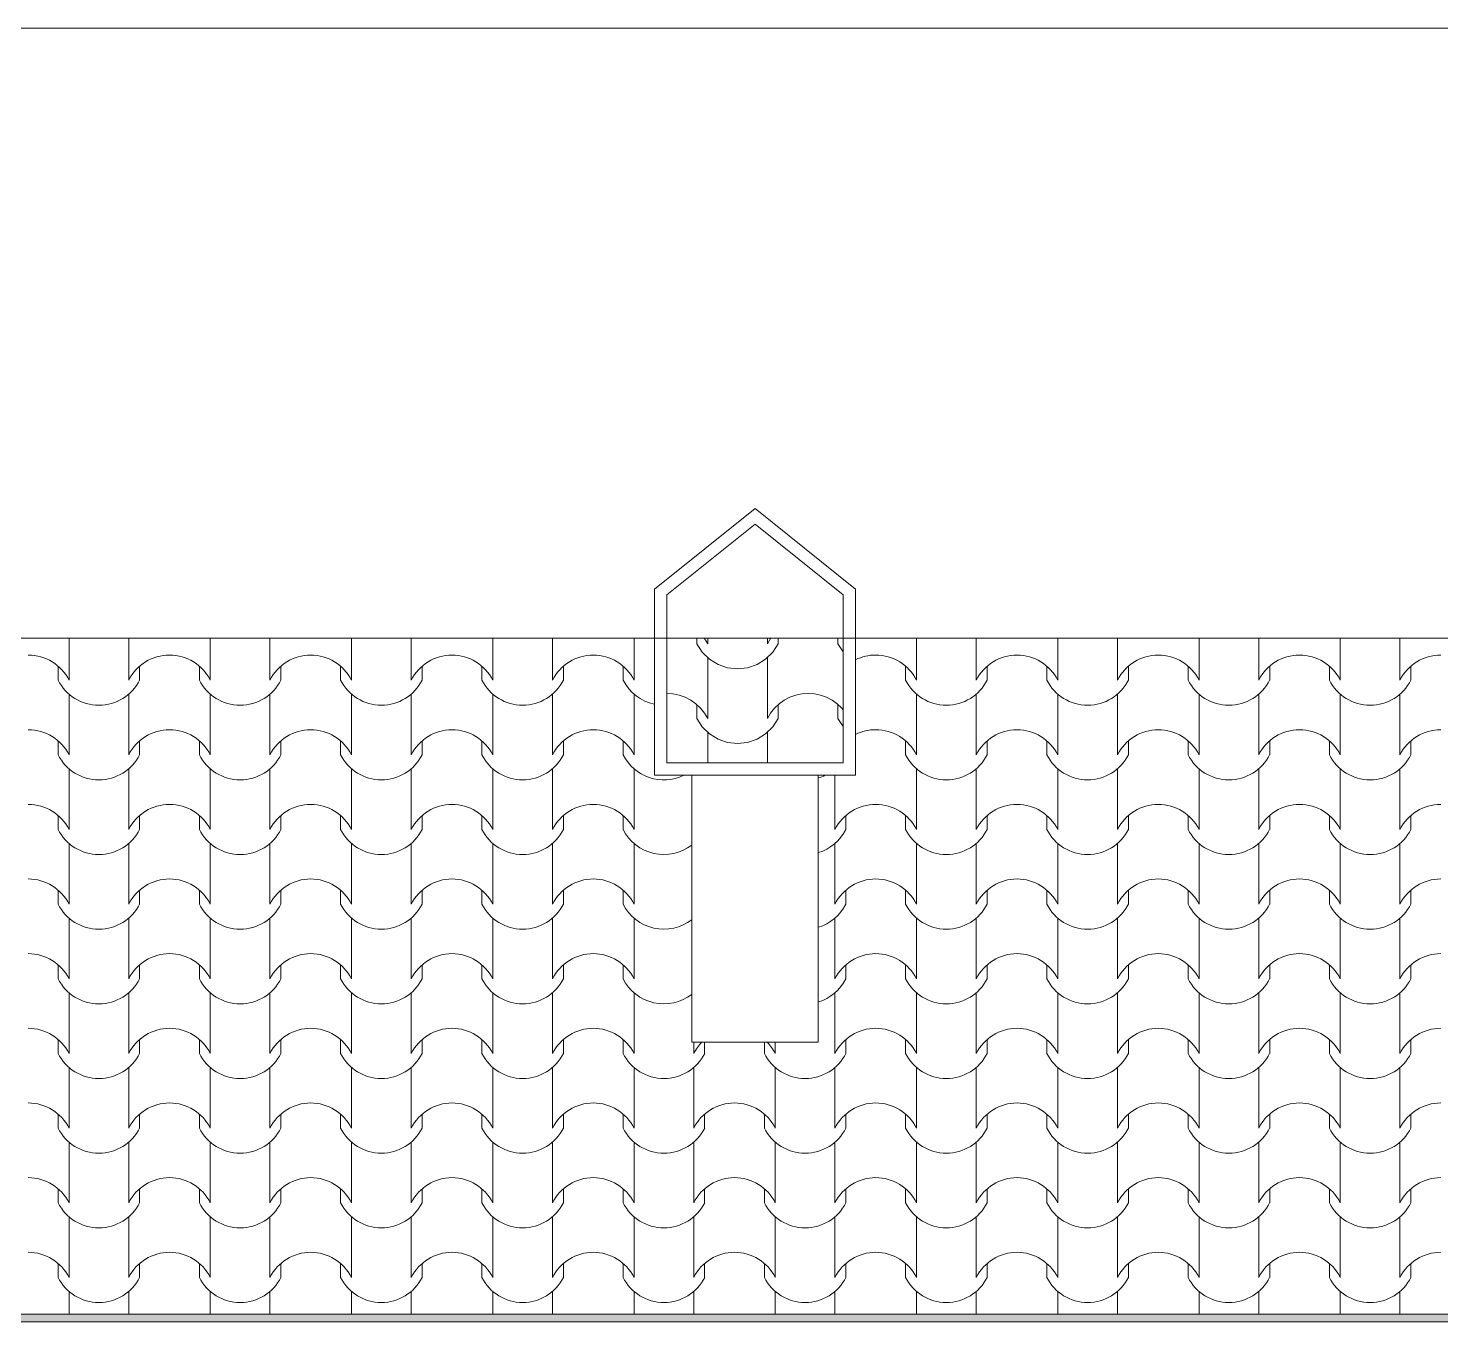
# Model space of a CAD drawing. Header units: feet. Extents: x 2791058 to 2855058, y -67651 to -18651.
# Drawn here: x 2810808 to 2816498, y -23860 to -18651 of the extents above; entities that cross this region are included whole.
import ezdxf

# ---------------------------------------------------------------- set-up
doc = ezdxf.new("R2010")
doc.units = ezdxf.units.FT
doc.header["$MEASUREMENT"] = 0
doc.layers.add('Shell - Roof_Pen_No__21', color=7, linetype='Continuous', lineweight=0)
doc.layers.add('Structural - Bearing_Pen_No__1', color=7, linetype='Continuous', lineweight=0)
doc.layers.add('Structural - Bearing_Pen_No__61', color=7, linetype='Continuous', lineweight=0, true_color=0x6a6a6a)
doc.layers.add('Structural - Bearing_Pen_No__62', color=7, linetype='Continuous', lineweight=0, true_color=0xaaaaaa)

# ---------------------------------------------------------------- blocks, each defined once
blk = doc.blocks.new('*X2', base_point=(2247653.8, -76425))
at = {"layer": 'Structural - Bearing_Pen_No__62', "color": 253, "linetype": 'Continuous', "lineweight": 0, "true_color": 0xaaaaaa}
for p, q in [((2810972.5, -21108), (2810972.5, -21154.4)), ((2811213, -21108), (2811213, -21154.4)), ((2811541.5, -21108), (2811541.5, -21154.4)), ((2811781.9, -21108), (2811781.9, -21154.4)), ((2812110.4, -21108), (2812110.4, -21154.4)), ((2812350.9, -21108), (2812350.9, -21154.4)), ((2812679.4, -21108), (2812679.4, -21154.4)), ((2812919.8, -21108), (2812919.8, -21154.4)), ((2813248.3, -21108), (2813248.3, -21154.4)), ((2814386.3, -21108), (2814386.3, -21154.4)), ((2814626.7, -21108), (2814626.7, -21154.4)), ((2814955.2, -21108), (2814955.2, -21154.4)), ((2815195.7, -21108), (2815195.7, -21154.4)), ((2815524.2, -21108), (2815524.2, -21154.4)), ((2815764.6, -21108), (2815764.6, -21154.4)), ((2816093.1, -21108), (2816093.1, -21154.4)), ((2816333.6, -21108), (2816333.6, -21154.4)), ((2810972.5, -21154.4), (2810972.5, -21276.4)), ((2811213, -21154.4), (2811213, -21276.4)), ((2811541.5, -21154.4), (2811541.5, -21276.4)), ((2811781.9, -21154.4), (2811781.9, -21276.4)), ((2812110.4, -21154.4), (2812110.4, -21276.4)), ((2812350.9, -21154.4), (2812350.9, -21276.4)), ((2812679.4, -21154.4), (2812679.4, -21276.4)), ((2812919.8, -21154.4), (2812919.8, -21276.4)), ((2813248.3, -21154.4), (2813248.3, -21276.4)), ((2814386.3, -21154.4), (2814386.3, -21276.4)), ((2814626.7, -21154.4), (2814626.7, -21276.4)), ((2814955.2, -21154.4), (2814955.2, -21276.4)), ((2815195.7, -21154.4), (2815195.7, -21276.4)), ((2815524.2, -21154.4), (2815524.2, -21276.4)), ((2815764.6, -21154.4), (2815764.6, -21276.4)), ((2816093.1, -21154.4), (2816093.1, -21276.4)), ((2816333.6, -21154.4), (2816333.6, -21276.4)), ((2810928.5, -21220.3), (2810928.5, -21276.4)), ((2811257, -21220.3), (2811257, -21276.4)), ((2811497.4, -21220.3), (2811497.4, -21276.4)), ((2811825.9, -21220.3), (2811825.9, -21276.4)), ((2812066.4, -21220.3), (2812066.4, -21276.4)), ((2812394.9, -21220.3), (2812394.9, -21276.4)), ((2812635.4, -21220.3), (2812635.4, -21276.4)), ((2812963.9, -21220.3), (2812963.9, -21276.4)), ((2813204.3, -21220.3), (2813204.3, -21276.4)), ((2814342.2, -21220.3), (2814342.2, -21276.4)), ((2814670.7, -21220.3), (2814670.7, -21276.4)), ((2814911.2, -21220.3), (2814911.2, -21276.4)), ((2815239.7, -21220.3), (2815239.7, -21276.4)), ((2815480.2, -21220.3), (2815480.2, -21276.4)), ((2815808.7, -21220.3), (2815808.7, -21276.4)), ((2816049.1, -21220.3), (2816049.1, -21276.4)), ((2816377.6, -21220.3), (2816377.6, -21276.4)), ((2810972.5, -21333.2), (2810972.5, -21455.1)), ((2811213, -21333.2), (2811213, -21455.1)), ((2811541.5, -21333.2), (2811541.5, -21455.1)), ((2811781.9, -21333.2), (2811781.9, -21455.1)), ((2812110.4, -21333.2), (2812110.4, -21455.1)), ((2812350.9, -21333.2), (2812350.9, -21455.1)), ((2812679.4, -21333.2), (2812679.4, -21455.1)), ((2812919.8, -21333.2), (2812919.8, -21455.1)), ((2813248.3, -21333.2), (2813248.3, -21455.1)), ((2814386.3, -21333.2), (2814386.3, -21455.1)), ((2814626.7, -21333.2), (2814626.7, -21455.1)), ((2814955.2, -21333.2), (2814955.2, -21455.1)), ((2815195.7, -21333.2), (2815195.7, -21455.1)), ((2815524.2, -21333.2), (2815524.2, -21455.1)), ((2815764.6, -21333.2), (2815764.6, -21455.1)), ((2816093.1, -21333.2), (2816093.1, -21455.1)), ((2816333.6, -21333.2), (2816333.6, -21455.1)), ((2810972.5, -21455.1), (2810972.5, -21577.1)), ((2811213, -21455.1), (2811213, -21577.1)), ((2811541.5, -21455.1), (2811541.5, -21577.1)), ((2811781.9, -21455.1), (2811781.9, -21577.1)), ((2812110.4, -21455.1), (2812110.4, -21577.1)), ((2812350.9, -21455.1), (2812350.9, -21577.1)), ((2812679.4, -21455.1), (2812679.4, -21577.1)), ((2812919.8, -21455.1), (2812919.8, -21577.1)), ((2813248.3, -21455.1), (2813248.3, -21577.1)), ((2814386.3, -21455.1), (2814386.3, -21577.1)), ((2814626.7, -21455.1), (2814626.7, -21577.1)), ((2814955.2, -21455.1), (2814955.2, -21577.1)), ((2815195.7, -21455.1), (2815195.7, -21577.1)), ((2815524.2, -21455.1), (2815524.2, -21577.1)), ((2815764.6, -21455.1), (2815764.6, -21577.1)), ((2816093.1, -21455.1), (2816093.1, -21577.1)), ((2816333.6, -21455.1), (2816333.6, -21577.1)), ((2810928.5, -21521), (2810928.5, -21577.1)), ((2811257, -21521), (2811257, -21577.1)), ((2811497.4, -21521), (2811497.4, -21577.1)), ((2811825.9, -21521), (2811825.9, -21577.1)), ((2812066.4, -21521), (2812066.4, -21577.1)), ((2812394.9, -21521), (2812394.9, -21577.1)), ((2812635.4, -21521), (2812635.4, -21577.1)), ((2812963.9, -21521), (2812963.9, -21577.1)), ((2813204.3, -21521), (2813204.3, -21577.1)), ((2814342.2, -21521), (2814342.2, -21577.1)), ((2814670.7, -21521), (2814670.7, -21577.1)), ((2814911.2, -21521), (2814911.2, -21577.1)), ((2815239.7, -21521), (2815239.7, -21577.1)), ((2815480.2, -21521), (2815480.2, -21577.1)), ((2815808.7, -21521), (2815808.7, -21577.1)), ((2816049.1, -21521), (2816049.1, -21577.1)), ((2816377.6, -21521), (2816377.6, -21577.1)), ((2810972.5, -21633.9), (2810972.5, -21755.8)), ((2811213, -21633.9), (2811213, -21755.8)), ((2811541.5, -21633.9), (2811541.5, -21755.8)), ((2811781.9, -21633.9), (2811781.9, -21755.8)), ((2812110.4, -21633.9), (2812110.4, -21755.8)), ((2812350.9, -21633.9), (2812350.9, -21755.8)), ((2812679.4, -21633.9), (2812679.4, -21755.8)), ((2812919.8, -21633.9), (2812919.8, -21755.8)), ((2813248.3, -21633.9), (2813248.3, -21755.8)), ((2814057.8, -21659.8), (2814057.8, -21755.8)), ((2814386.3, -21633.9), (2814386.3, -21755.8)), ((2814626.7, -21633.9), (2814626.7, -21755.8)), ((2814955.2, -21633.9), (2814955.2, -21755.8)), ((2815195.7, -21633.9), (2815195.7, -21755.8)), ((2815524.2, -21633.9), (2815524.2, -21755.8)), ((2815764.6, -21633.9), (2815764.6, -21755.8)), ((2816093.1, -21633.9), (2816093.1, -21755.8)), ((2816333.6, -21633.9), (2816333.6, -21755.8)), ((2810972.5, -21755.8), (2810972.5, -21877.7)), ((2811213, -21755.8), (2811213, -21877.7)), ((2811541.5, -21755.8), (2811541.5, -21877.7)), ((2811781.9, -21755.8), (2811781.9, -21877.7)), ((2812110.4, -21755.8), (2812110.4, -21877.7)), ((2812350.9, -21755.8), (2812350.9, -21877.7)), ((2812679.4, -21755.8), (2812679.4, -21877.7)), ((2812919.8, -21755.8), (2812919.8, -21877.7)), ((2813248.3, -21755.8), (2813248.3, -21877.7)), ((2814057.8, -21755.8), (2814057.8, -21877.7)), ((2814386.3, -21755.8), (2814386.3, -21877.7)), ((2814626.7, -21755.8), (2814626.7, -21877.7)), ((2814955.2, -21755.8), (2814955.2, -21877.7)), ((2815195.7, -21755.8), (2815195.7, -21877.7)), ((2815524.2, -21755.8), (2815524.2, -21877.7)), ((2815764.6, -21755.8), (2815764.6, -21877.7)), ((2816093.1, -21755.8), (2816093.1, -21877.7)), ((2816333.6, -21755.8), (2816333.6, -21877.7)), ((2810928.5, -21821.7), (2810928.5, -21877.7)), ((2811257, -21821.7), (2811257, -21877.7)), ((2811497.4, -21821.7), (2811497.4, -21877.7)), ((2811825.9, -21821.7), (2811825.9, -21877.7)), ((2812066.4, -21821.7), (2812066.4, -21877.7)), ((2812394.9, -21821.7), (2812394.9, -21877.7)), ((2812635.4, -21821.7), (2812635.4, -21877.7)), ((2812963.9, -21821.7), (2812963.9, -21877.7)), ((2813204.3, -21821.7), (2813204.3, -21877.7)), ((2814101.8, -21821.7), (2814101.8, -21877.7)), ((2814342.2, -21821.7), (2814342.2, -21877.7)), ((2814670.7, -21821.7), (2814670.7, -21877.7)), ((2814911.2, -21821.7), (2814911.2, -21877.7)), ((2815239.7, -21821.7), (2815239.7, -21877.7)), ((2815480.2, -21821.7), (2815480.2, -21877.7)), ((2815808.7, -21821.7), (2815808.7, -21877.7)), ((2816049.1, -21821.7), (2816049.1, -21877.7)), ((2816377.6, -21821.7), (2816377.6, -21877.7)), ((2810972.5, -21934.5), (2810972.5, -22056.5)), ((2811213, -21934.5), (2811213, -22056.5)), ((2811541.5, -21934.5), (2811541.5, -22056.5)), ((2811781.9, -21934.5), (2811781.9, -22056.5)), ((2812110.4, -21934.5), (2812110.4, -22056.5)), ((2812350.9, -21934.5), (2812350.9, -22056.5)), ((2812679.4, -21934.5), (2812679.4, -22056.5)), ((2812919.8, -21934.5), (2812919.8, -22056.5)), ((2813248.3, -21934.5), (2813248.3, -22056.5)), ((2814057.8, -21934.5), (2814057.8, -22056.5)), ((2814386.3, -21934.5), (2814386.3, -22056.5)), ((2814626.7, -21934.5), (2814626.7, -22056.5)), ((2814955.2, -21934.5), (2814955.2, -22056.5)), ((2815195.7, -21934.5), (2815195.7, -22056.5)), ((2815524.2, -21934.5), (2815524.2, -22056.5)), ((2815764.6, -21934.5), (2815764.6, -22056.5)), ((2816093.1, -21934.5), (2816093.1, -22056.5)), ((2816333.6, -21934.5), (2816333.6, -22056.5)), ((2810972.5, -22056.5), (2810972.5, -22178.4)), ((2811213, -22056.5), (2811213, -22178.4)), ((2811541.5, -22056.5), (2811541.5, -22178.4)), ((2811781.9, -22056.5), (2811781.9, -22178.4)), ((2812110.4, -22056.5), (2812110.4, -22178.4)), ((2812350.9, -22056.5), (2812350.9, -22178.4)), ((2812679.4, -22056.5), (2812679.4, -22178.4)), ((2812919.8, -22056.5), (2812919.8, -22178.4)), ((2813248.3, -22056.5), (2813248.3, -22178.4)), ((2814057.8, -22056.5), (2814057.8, -22178.4)), ((2814386.3, -22056.5), (2814386.3, -22178.4)), ((2814626.7, -22056.5), (2814626.7, -22178.4)), ((2814955.2, -22056.5), (2814955.2, -22178.4)), ((2815195.7, -22056.5), (2815195.7, -22178.4)), ((2815524.2, -22056.5), (2815524.2, -22178.4)), ((2815764.6, -22056.5), (2815764.6, -22178.4)), ((2816093.1, -22056.5), (2816093.1, -22178.4)), ((2816333.6, -22056.5), (2816333.6, -22178.4)), ((2810928.5, -22122.3), (2810928.5, -22178.4)), ((2811257, -22122.3), (2811257, -22178.4)), ((2811497.4, -22122.3), (2811497.4, -22178.4)), ((2811825.9, -22122.3), (2811825.9, -22178.4)), ((2812066.4, -22122.3), (2812066.4, -22178.4)), ((2812394.9, -22122.3), (2812394.9, -22178.4)), ((2812635.4, -22122.3), (2812635.4, -22178.4)), ((2812963.9, -22122.3), (2812963.9, -22178.4)), ((2813204.3, -22122.3), (2813204.3, -22178.4)), ((2814101.8, -22122.3), (2814101.8, -22178.4)), ((2814342.2, -22122.3), (2814342.2, -22178.4)), ((2814670.7, -22122.3), (2814670.7, -22178.4)), ((2814911.2, -22122.3), (2814911.2, -22178.4)), ((2815239.7, -22122.3), (2815239.7, -22178.4)), ((2815480.2, -22122.3), (2815480.2, -22178.4)), ((2815808.7, -22122.3), (2815808.7, -22178.4)), ((2816049.1, -22122.3), (2816049.1, -22178.4)), ((2816377.6, -22122.3), (2816377.6, -22178.4)), ((2810972.5, -22235.2), (2810972.5, -22357.1)), ((2811213, -22235.2), (2811213, -22357.1)), ((2811541.5, -22235.2), (2811541.5, -22357.1)), ((2811781.9, -22235.2), (2811781.9, -22357.1)), ((2812110.4, -22235.2), (2812110.4, -22357.1)), ((2812350.9, -22235.2), (2812350.9, -22357.1)), ((2812679.4, -22235.2), (2812679.4, -22357.1)), ((2812919.8, -22235.2), (2812919.8, -22357.1)), ((2813248.3, -22235.2), (2813248.3, -22357.1)), ((2814057.8, -22235.2), (2814057.8, -22357.1)), ((2814386.3, -22235.2), (2814386.3, -22357.1)), ((2814626.7, -22235.2), (2814626.7, -22357.1)), ((2814955.2, -22235.2), (2814955.2, -22357.1)), ((2815195.7, -22235.2), (2815195.7, -22357.1)), ((2815524.2, -22235.2), (2815524.2, -22357.1)), ((2815764.6, -22235.2), (2815764.6, -22357.1)), ((2816093.1, -22235.2), (2816093.1, -22357.1)), ((2816333.6, -22235.2), (2816333.6, -22357.1)), ((2810972.5, -22357.1), (2810972.5, -22479.1)), ((2811213, -22357.1), (2811213, -22479.1)), ((2811541.5, -22357.1), (2811541.5, -22479.1)), ((2811781.9, -22357.1), (2811781.9, -22479.1)), ((2812110.4, -22357.1), (2812110.4, -22479.1)), ((2812350.9, -22357.1), (2812350.9, -22479.1)), ((2812679.4, -22357.1), (2812679.4, -22479.1)), ((2812919.8, -22357.1), (2812919.8, -22479.1)), ((2813248.3, -22357.1), (2813248.3, -22479.1)), ((2814057.8, -22357.1), (2814057.8, -22479.1)), ((2814386.3, -22357.1), (2814386.3, -22479.1)), ((2814626.7, -22357.1), (2814626.7, -22479.1)), ((2814955.2, -22357.1), (2814955.2, -22479.1)), ((2815195.7, -22357.1), (2815195.7, -22479.1)), ((2815524.2, -22357.1), (2815524.2, -22479.1)), ((2815764.6, -22357.1), (2815764.6, -22479.1)), ((2816093.1, -22357.1), (2816093.1, -22479.1)), ((2816333.6, -22357.1), (2816333.6, -22479.1)), ((2810928.5, -22423), (2810928.5, -22479.1)), ((2811257, -22423), (2811257, -22479.1)), ((2811497.4, -22423), (2811497.4, -22479.1)), ((2811825.9, -22423), (2811825.9, -22479.1)), ((2812066.4, -22423), (2812066.4, -22479.1)), ((2812394.9, -22423), (2812394.9, -22479.1)), ((2812635.4, -22423), (2812635.4, -22479.1)), ((2812963.9, -22423), (2812963.9, -22479.1)), ((2813204.3, -22423), (2813204.3, -22479.1)), ((2814101.8, -22423), (2814101.8, -22479.1)), ((2814342.2, -22423), (2814342.2, -22479.1)), ((2814670.7, -22423), (2814670.7, -22479.1)), ((2814911.2, -22423), (2814911.2, -22479.1)), ((2815239.7, -22423), (2815239.7, -22479.1)), ((2815480.2, -22423), (2815480.2, -22479.1)), ((2815808.7, -22423), (2815808.7, -22479.1)), ((2816049.1, -22423), (2816049.1, -22479.1)), ((2816377.6, -22423), (2816377.6, -22479.1)), ((2810972.5, -22535.9), (2810972.5, -22657.8)), ((2811213, -22535.9), (2811213, -22657.8)), ((2811541.5, -22535.9), (2811541.5, -22657.8)), ((2811781.9, -22535.9), (2811781.9, -22657.8)), ((2812110.4, -22535.9), (2812110.4, -22657.8)), ((2812350.9, -22535.9), (2812350.9, -22657.8)), ((2812679.4, -22535.9), (2812679.4, -22657.8)), ((2812919.8, -22535.9), (2812919.8, -22657.8)), ((2813248.3, -22535.9), (2813248.3, -22657.8)), ((2814057.8, -22535.9), (2814057.8, -22657.8)), ((2814386.3, -22535.9), (2814386.3, -22657.8)), ((2814626.7, -22535.9), (2814626.7, -22657.8)), ((2814955.2, -22535.9), (2814955.2, -22657.8)), ((2815195.7, -22535.9), (2815195.7, -22657.8)), ((2815524.2, -22535.9), (2815524.2, -22657.8)), ((2815764.6, -22535.9), (2815764.6, -22657.8)), ((2816093.1, -22535.9), (2816093.1, -22657.8)), ((2816333.6, -22535.9), (2816333.6, -22657.8)), ((2810972.5, -22657.8), (2810972.5, -22779.7)), ((2811213, -22657.8), (2811213, -22779.7)), ((2811541.5, -22657.8), (2811541.5, -22779.7)), ((2811781.9, -22657.8), (2811781.9, -22779.7)), ((2812110.4, -22657.8), (2812110.4, -22779.7)), ((2812350.9, -22657.8), (2812350.9, -22779.7)), ((2812679.4, -22657.8), (2812679.4, -22779.7)), ((2812919.8, -22657.8), (2812919.8, -22779.7)), ((2813248.3, -22657.8), (2813248.3, -22779.7)), ((2814057.8, -22657.8), (2814057.8, -22779.7)), ((2814386.3, -22657.8), (2814386.3, -22779.7)), ((2814626.7, -22657.8), (2814626.7, -22779.7)), ((2814955.2, -22657.8), (2814955.2, -22779.7)), ((2815195.7, -22657.8), (2815195.7, -22779.7)), ((2815524.2, -22657.8), (2815524.2, -22779.7)), ((2815764.6, -22657.8), (2815764.6, -22779.7)), ((2816093.1, -22657.8), (2816093.1, -22779.7)), ((2816333.6, -22657.8), (2816333.6, -22779.7)), ((2810928.5, -22723.7), (2810928.5, -22779.7)), ((2811257, -22723.7), (2811257, -22779.7)), ((2811497.4, -22723.7), (2811497.4, -22779.7)), ((2811825.9, -22723.7), (2811825.9, -22779.7)), ((2812066.4, -22723.7), (2812066.4, -22779.7)), ((2812394.9, -22723.7), (2812394.9, -22779.7)), ((2812635.4, -22723.7), (2812635.4, -22779.7)), ((2812963.9, -22723.7), (2812963.9, -22779.7)), ((2813204.3, -22723.7), (2813204.3, -22779.7)), ((2813488.8, -22734.3), (2813488.8, -22779.7)), ((2813532.8, -22734.3), (2813532.8, -22779.7)), ((2813773.3, -22734.3), (2813773.3, -22779.7)), ((2813817.3, -22734.3), (2813817.3, -22779.7)), ((2814101.8, -22723.7), (2814101.8, -22779.7)), ((2814342.2, -22723.7), (2814342.2, -22779.7)), ((2814670.7, -22723.7), (2814670.7, -22779.7)), ((2814911.2, -22723.7), (2814911.2, -22779.7)), ((2815239.7, -22723.7), (2815239.7, -22779.7)), ((2815480.2, -22723.7), (2815480.2, -22779.7)), ((2815808.7, -22723.7), (2815808.7, -22779.7)), ((2816049.1, -22723.7), (2816049.1, -22779.7)), ((2816377.6, -22723.7), (2816377.6, -22779.7)), ((2810972.5, -22836.5), (2810972.5, -22958.5)), ((2811213, -22836.5), (2811213, -22958.5)), ((2811541.5, -22836.5), (2811541.5, -22958.5)), ((2811781.9, -22836.5), (2811781.9, -22958.5)), ((2812110.4, -22836.5), (2812110.4, -22958.5)), ((2812350.9, -22836.5), (2812350.9, -22958.5)), ((2812679.4, -22836.5), (2812679.4, -22958.5)), ((2812919.8, -22836.5), (2812919.8, -22958.5)), ((2813248.3, -22836.5), (2813248.3, -22958.5)), ((2813488.8, -22836.5), (2813488.8, -22958.5)), ((2813817.3, -22836.5), (2813817.3, -22958.5)), ((2814057.8, -22836.5), (2814057.8, -22958.5)), ((2814386.3, -22836.5), (2814386.3, -22958.5)), ((2814626.7, -22836.5), (2814626.7, -22958.5)), ((2814955.2, -22836.5), (2814955.2, -22958.5)), ((2815195.7, -22836.5), (2815195.7, -22958.5)), ((2815524.2, -22836.5), (2815524.2, -22958.5)), ((2815764.6, -22836.5), (2815764.6, -22958.5)), ((2816093.1, -22836.5), (2816093.1, -22958.5)), ((2816333.6, -22836.5), (2816333.6, -22958.5)), ((2810972.5, -22958.5), (2810972.5, -23080.4)), ((2811213, -22958.5), (2811213, -23080.4)), ((2811541.5, -22958.5), (2811541.5, -23080.4)), ((2811781.9, -22958.5), (2811781.9, -23080.4)), ((2812110.4, -22958.5), (2812110.4, -23080.4)), ((2812350.9, -22958.5), (2812350.9, -23080.4)), ((2812679.4, -22958.5), (2812679.4, -23080.4)), ((2812919.8, -22958.5), (2812919.8, -23080.4)), ((2813248.3, -22958.5), (2813248.3, -23080.4)), ((2813488.8, -22958.5), (2813488.8, -23080.4)), ((2813817.3, -22958.5), (2813817.3, -23080.4)), ((2814057.8, -22958.5), (2814057.8, -23080.4)), ((2814386.3, -22958.5), (2814386.3, -23080.4)), ((2814626.7, -22958.5), (2814626.7, -23080.4)), ((2814955.2, -22958.5), (2814955.2, -23080.4)), ((2815195.7, -22958.5), (2815195.7, -23080.4)), ((2815524.2, -22958.5), (2815524.2, -23080.4)), ((2815764.6, -22958.5), (2815764.6, -23080.4)), ((2816093.1, -22958.5), (2816093.1, -23080.4)), ((2816333.6, -22958.5), (2816333.6, -23080.4)), ((2810928.5, -23024.4), (2810928.5, -23080.4)), ((2811257, -23024.4), (2811257, -23080.4)), ((2811497.4, -23024.4), (2811497.4, -23080.4)), ((2811825.9, -23024.4), (2811825.9, -23080.4)), ((2812066.4, -23024.4), (2812066.4, -23080.4)), ((2812394.9, -23024.4), (2812394.9, -23080.4)), ((2812635.4, -23024.4), (2812635.4, -23080.4)), ((2812963.9, -23024.4), (2812963.9, -23080.4)), ((2813204.3, -23024.4), (2813204.3, -23080.4)), ((2813532.8, -23024.4), (2813532.8, -23080.4)), ((2813773.3, -23024.4), (2813773.3, -23080.4)), ((2814101.8, -23024.4), (2814101.8, -23080.4)), ((2814342.2, -23024.4), (2814342.2, -23080.4)), ((2814670.7, -23024.4), (2814670.7, -23080.4)), ((2814911.2, -23024.4), (2814911.2, -23080.4)), ((2815239.7, -23024.4), (2815239.7, -23080.4)), ((2815480.2, -23024.4), (2815480.2, -23080.4)), ((2815808.7, -23024.4), (2815808.7, -23080.4)), ((2816049.1, -23024.4), (2816049.1, -23080.4)), ((2816377.6, -23024.4), (2816377.6, -23080.4)), ((2810972.5, -23137.2), (2810972.5, -23259.2)), ((2811213, -23137.2), (2811213, -23259.2)), ((2811541.5, -23137.2), (2811541.5, -23259.2)), ((2811781.9, -23137.2), (2811781.9, -23259.2)), ((2812110.4, -23137.2), (2812110.4, -23259.2)), ((2812350.9, -23137.2), (2812350.9, -23259.2)), ((2812679.4, -23137.2), (2812679.4, -23259.2)), ((2812919.8, -23137.2), (2812919.8, -23259.2)), ((2813248.3, -23137.2), (2813248.3, -23259.2)), ((2813488.8, -23137.2), (2813488.8, -23259.2)), ((2813817.3, -23137.2), (2813817.3, -23259.2)), ((2814057.8, -23137.2), (2814057.8, -23259.2)), ((2814386.3, -23137.2), (2814386.3, -23259.2)), ((2814626.7, -23137.2), (2814626.7, -23259.2)), ((2814955.2, -23137.2), (2814955.2, -23259.2)), ((2815195.7, -23137.2), (2815195.7, -23259.2)), ((2815524.2, -23137.2), (2815524.2, -23259.2)), ((2815764.6, -23137.2), (2815764.6, -23259.2)), ((2816093.1, -23137.2), (2816093.1, -23259.2)), ((2816333.6, -23137.2), (2816333.6, -23259.2)), ((2810972.5, -23259.2), (2810972.5, -23381.1)), ((2811213, -23259.2), (2811213, -23381.1)), ((2811541.5, -23259.2), (2811541.5, -23381.1)), ((2811781.9, -23259.2), (2811781.9, -23381.1)), ((2812110.4, -23259.2), (2812110.4, -23381.1)), ((2812350.9, -23259.2), (2812350.9, -23381.1)), ((2812679.4, -23259.2), (2812679.4, -23381.1)), ((2812919.8, -23259.2), (2812919.8, -23381.1)), ((2813248.3, -23259.2), (2813248.3, -23381.1)), ((2813488.8, -23259.2), (2813488.8, -23381.1)), ((2813817.3, -23259.2), (2813817.3, -23381.1)), ((2814057.8, -23259.2), (2814057.8, -23381.1)), ((2814386.3, -23259.2), (2814386.3, -23381.1)), ((2814626.7, -23259.2), (2814626.7, -23381.1)), ((2814955.2, -23259.2), (2814955.2, -23381.1)), ((2815195.7, -23259.2), (2815195.7, -23381.1)), ((2815524.2, -23259.2), (2815524.2, -23381.1)), ((2815764.6, -23259.2), (2815764.6, -23381.1)), ((2816093.1, -23259.2), (2816093.1, -23381.1)), ((2816333.6, -23259.2), (2816333.6, -23381.1)), ((2810928.5, -23325), (2810928.5, -23381.1)), ((2811257, -23325), (2811257, -23381.1)), ((2811497.4, -23325), (2811497.4, -23381.1)), ((2811825.9, -23325), (2811825.9, -23381.1)), ((2812066.4, -23325), (2812066.4, -23381.1)), ((2812394.9, -23325), (2812394.9, -23381.1)), ((2812635.4, -23325), (2812635.4, -23381.1)), ((2812963.9, -23325), (2812963.9, -23381.1)), ((2813204.3, -23325), (2813204.3, -23381.1)), ((2813532.8, -23325), (2813532.8, -23381.1)), ((2813773.3, -23325), (2813773.3, -23381.1)), ((2814101.8, -23325), (2814101.8, -23381.1)), ((2814342.2, -23325), (2814342.2, -23381.1)), ((2814670.7, -23325), (2814670.7, -23381.1)), ((2814911.2, -23325), (2814911.2, -23381.1)), ((2815239.7, -23325), (2815239.7, -23381.1)), ((2815480.2, -23325), (2815480.2, -23381.1)), ((2815808.7, -23325), (2815808.7, -23381.1)), ((2816049.1, -23325), (2816049.1, -23381.1)), ((2816377.6, -23325), (2816377.6, -23381.1)), ((2810972.5, -23437.9), (2810972.5, -23559.8)), ((2811213, -23437.9), (2811213, -23559.8)), ((2811541.5, -23437.9), (2811541.5, -23559.8)), ((2811781.9, -23437.9), (2811781.9, -23559.8)), ((2812110.4, -23437.9), (2812110.4, -23559.8)), ((2812350.9, -23437.9), (2812350.9, -23559.8)), ((2812679.4, -23437.9), (2812679.4, -23559.8)), ((2812919.8, -23437.9), (2812919.8, -23559.8)), ((2813248.3, -23437.9), (2813248.3, -23559.8)), ((2813488.8, -23437.9), (2813488.8, -23559.8)), ((2813817.3, -23437.9), (2813817.3, -23559.8)), ((2814057.8, -23437.9), (2814057.8, -23559.8)), ((2814386.3, -23437.9), (2814386.3, -23559.8)), ((2814626.7, -23437.9), (2814626.7, -23559.8)), ((2814955.2, -23437.9), (2814955.2, -23559.8)), ((2815195.7, -23437.9), (2815195.7, -23559.8)), ((2815524.2, -23437.9), (2815524.2, -23559.8)), ((2815764.6, -23437.9), (2815764.6, -23559.8)), ((2816093.1, -23437.9), (2816093.1, -23559.8)), ((2816333.6, -23437.9), (2816333.6, -23559.8)), ((2810972.5, -23559.8), (2810972.5, -23681.8)), ((2811213, -23559.8), (2811213, -23681.8)), ((2811541.5, -23559.8), (2811541.5, -23681.8)), ((2811781.9, -23559.8), (2811781.9, -23681.8)), ((2812110.4, -23559.8), (2812110.4, -23681.8)), ((2812350.9, -23559.8), (2812350.9, -23681.8)), ((2812679.4, -23559.8), (2812679.4, -23681.8)), ((2812919.8, -23559.8), (2812919.8, -23681.8)), ((2813248.3, -23559.8), (2813248.3, -23681.8)), ((2813488.8, -23559.8), (2813488.8, -23681.8)), ((2813817.3, -23559.8), (2813817.3, -23681.8)), ((2814057.8, -23559.8), (2814057.8, -23681.8)), ((2814386.3, -23559.8), (2814386.3, -23681.8)), ((2814626.7, -23559.8), (2814626.7, -23681.8)), ((2814955.2, -23559.8), (2814955.2, -23681.8)), ((2815195.7, -23559.8), (2815195.7, -23681.8)), ((2815524.2, -23559.8), (2815524.2, -23681.8)), ((2815764.6, -23559.8), (2815764.6, -23681.8)), ((2816093.1, -23559.8), (2816093.1, -23681.8)), ((2816333.6, -23559.8), (2816333.6, -23681.8)), ((2810928.5, -23625.7), (2810928.5, -23681.8)), ((2811257, -23625.7), (2811257, -23681.8)), ((2811497.4, -23625.7), (2811497.4, -23681.8)), ((2811825.9, -23625.7), (2811825.9, -23681.8)), ((2812066.4, -23625.7), (2812066.4, -23681.8)), ((2812394.9, -23625.7), (2812394.9, -23681.8)), ((2812635.4, -23625.7), (2812635.4, -23681.8)), ((2812963.9, -23625.7), (2812963.9, -23681.8)), ((2813204.3, -23625.7), (2813204.3, -23681.8)), ((2813532.8, -23625.7), (2813532.8, -23681.8)), ((2813773.3, -23625.7), (2813773.3, -23681.8)), ((2814101.8, -23625.7), (2814101.8, -23681.8)), ((2814342.2, -23625.7), (2814342.2, -23681.8)), ((2814670.7, -23625.7), (2814670.7, -23681.8)), ((2814911.2, -23625.7), (2814911.2, -23681.8)), ((2815239.7, -23625.7), (2815239.7, -23681.8)), ((2815480.2, -23625.7), (2815480.2, -23681.8)), ((2815808.7, -23625.7), (2815808.7, -23681.8)), ((2816049.1, -23625.7), (2816049.1, -23681.8)), ((2816377.6, -23625.7), (2816377.6, -23681.8)), ((2810972.5, -23738.6), (2810972.5, -23830.5)), ((2811213, -23738.6), (2811213, -23830.5)), ((2811541.5, -23738.6), (2811541.5, -23830.5)), ((2811781.9, -23738.6), (2811781.9, -23830.5)), ((2812110.4, -23738.6), (2812110.4, -23830.5)), ((2812350.9, -23738.6), (2812350.9, -23830.5)), ((2812679.4, -23738.6), (2812679.4, -23830.5)), ((2812919.8, -23738.6), (2812919.8, -23830.5)), ((2813248.3, -23738.6), (2813248.3, -23830.5)), ((2813488.8, -23738.6), (2813488.8, -23830.5)), ((2813817.3, -23738.6), (2813817.3, -23830.5)), ((2814057.8, -23738.6), (2814057.8, -23830.5)), ((2814386.3, -23738.6), (2814386.3, -23830.5)), ((2814626.7, -23738.6), (2814626.7, -23830.5)), ((2814955.2, -23738.6), (2814955.2, -23830.5)), ((2815195.7, -23738.6), (2815195.7, -23830.5)), ((2815524.2, -23738.6), (2815524.2, -23830.5)), ((2815764.6, -23738.6), (2815764.6, -23830.5)), ((2816093.1, -23738.6), (2816093.1, -23830.5)), ((2816333.6, -23738.6), (2816333.6, -23830.5))]:
    blk.add_line(p, q, dxfattribs=at)
for centre, radius, start, end in [((2810807.7, -21360.3), 184.9, 26.9885, 89.8295), ((2811377.8, -21360.3), 184.9, 90.1705, 153.0115), ((2811376.7, -21360.3), 184.9, 26.9885, 89.8295), ((2811946.7, -21360.3), 184.9, 90.1705, 153.0115), ((2811945.6, -21360.3), 184.9, 26.9885, 89.8295), ((2812515.7, -21360.3), 184.9, 90.1705, 153.0115), ((2812514.6, -21360.3), 184.9, 26.9885, 89.8295), ((2813084.6, -21360.3), 184.9, 90.1705, 153.0115), ((2813083.5, -21360.3), 184.9, 26.9885, 89.8295), ((2814222.6, -21360.3), 184.9, 90.1705, 116.2624), ((2814221.5, -21360.3), 184.9, 26.9885, 89.8295), ((2814791.5, -21360.3), 184.9, 90.1705, 153.0115), ((2814790.4, -21360.3), 184.9, 26.9885, 89.8295), ((2815360.5, -21360.3), 184.9, 90.1705, 153.0115), ((2815359.4, -21360.3), 184.9, 26.9885, 89.8295), ((2815929.4, -21360.3), 184.9, 90.1705, 153.0115), ((2815928.3, -21360.3), 184.9, 26.9885, 89.8295), ((2816498.4, -21360.3), 184.9, 90.1705, 153.0115), ((2811092.7, -21193.8), 183.9, 206.7044, 333.2956), ((2811661.7, -21193.8), 183.9, 206.7044, 333.2956), ((2812230.6, -21193.8), 183.9, 206.7044, 333.2956), ((2812799.6, -21193.8), 183.9, 206.7044, 333.2956), ((2813368.6, -21193.8), 183.9, 206.7044, 258.1228), ((2814506.5, -21193.8), 183.9, 206.7044, 333.2956), ((2815075.4, -21193.8), 183.9, 206.7044, 333.2956), ((2815644.4, -21193.8), 183.9, 206.7044, 333.2956), ((2816213.4, -21193.8), 183.9, 206.7044, 333.2956), ((2810807.7, -21661), 184.9, 26.9885, 89.8295), ((2811377.8, -21661), 184.9, 90.1705, 153.0115), ((2811376.7, -21661), 184.9, 26.9885, 89.8295), ((2811946.7, -21661), 184.9, 90.1705, 153.0115), ((2811945.6, -21661), 184.9, 26.9885, 89.8295), ((2812515.7, -21661), 184.9, 90.1705, 153.0115), ((2812514.6, -21661), 184.9, 26.9885, 89.8295), ((2813084.6, -21661), 184.9, 90.1705, 153.0115), ((2813083.5, -21661), 184.9, 26.9885, 89.8295), ((2814222.6, -21661), 184.9, 90.1705, 116.2624), ((2814221.5, -21661), 184.9, 26.9885, 89.8295), ((2814791.5, -21661), 184.9, 90.1705, 153.0115), ((2814790.4, -21661), 184.9, 26.9885, 89.8295), ((2815360.5, -21661), 184.9, 90.1705, 153.0115), ((2815359.4, -21661), 184.9, 26.9885, 89.8295), ((2815929.4, -21661), 184.9, 90.1705, 153.0115), ((2815928.3, -21661), 184.9, 26.9885, 89.8295), ((2816498.4, -21661), 184.9, 90.1705, 153.0115), ((2811092.7, -21494.4), 183.9, 206.7044, 333.2956), ((2811661.7, -21494.4), 183.9, 206.7044, 333.2956), ((2812230.6, -21494.4), 183.9, 206.7044, 333.2956), ((2812799.6, -21494.4), 183.9, 206.7044, 333.2956), ((2813368.6, -21494.4), 183.9, 206.7044, 295.9223), ((2814506.5, -21494.4), 183.9, 206.7044, 333.2956), ((2815075.4, -21494.4), 183.9, 206.7044, 333.2956), ((2815644.4, -21494.4), 183.9, 206.7044, 333.2956), ((2816213.4, -21494.4), 183.9, 206.7044, 333.2956), ((2813937.5, -21494.4), 183.9, 286.8195, 295.9223), ((2810807.7, -21961.7), 184.9, 26.9885, 89.8295), ((2811377.8, -21961.7), 184.9, 90.1705, 153.0115), ((2811376.7, -21961.7), 184.9, 26.9885, 89.8295), ((2811946.7, -21961.7), 184.9, 90.1705, 153.0115), ((2811945.6, -21961.7), 184.9, 26.9885, 89.8295), ((2812515.7, -21961.7), 184.9, 90.1705, 153.0115), ((2812514.6, -21961.7), 184.9, 26.9885, 89.8295), ((2813084.6, -21961.7), 184.9, 90.1705, 153.0115), ((2813083.5, -21961.7), 184.9, 26.9885, 89.8295), ((2814222.6, -21961.7), 184.9, 90.1705, 153.0115), ((2814221.5, -21961.7), 184.9, 26.9885, 89.8295), ((2814791.5, -21961.7), 184.9, 90.1705, 153.0115), ((2814790.4, -21961.7), 184.9, 26.9885, 89.8295), ((2815360.5, -21961.7), 184.9, 90.1705, 153.0115), ((2815359.4, -21961.7), 184.9, 26.9885, 89.8295), ((2815929.4, -21961.7), 184.9, 90.1705, 153.0115), ((2815928.3, -21961.7), 184.9, 26.9885, 89.8295), ((2816498.4, -21961.7), 184.9, 90.1705, 153.0115), ((2811092.7, -21795.1), 183.9, 206.7044, 333.2956), ((2811661.7, -21795.1), 183.9, 206.7044, 333.2956), ((2812230.6, -21795.1), 183.9, 206.7044, 333.2956), ((2812799.6, -21795.1), 183.9, 206.7044, 333.2956), ((2813368.6, -21795.1), 183.9, 206.7044, 307.5928), ((2813937.5, -21795.1), 183.9, 286.8195, 333.2956), ((2814506.5, -21795.1), 183.9, 206.7044, 333.2956), ((2815075.4, -21795.1), 183.9, 206.7044, 333.2956), ((2815644.4, -21795.1), 183.9, 206.7044, 333.2956), ((2816213.4, -21795.1), 183.9, 206.7044, 333.2956), ((2810807.7, -22262.3), 184.9, 26.9885, 89.8295), ((2811377.8, -22262.3), 184.9, 90.1705, 153.0115), ((2811376.7, -22262.3), 184.9, 26.9885, 89.8295), ((2811946.7, -22262.3), 184.9, 90.1705, 153.0115), ((2811945.6, -22262.3), 184.9, 26.9885, 89.8295), ((2812515.7, -22262.3), 184.9, 90.1705, 153.0115), ((2812514.6, -22262.3), 184.9, 26.9885, 89.8295), ((2813084.6, -22262.3), 184.9, 90.1705, 153.0115), ((2813083.5, -22262.3), 184.9, 26.9885, 89.8295), ((2814222.6, -22262.3), 184.9, 90.1705, 153.0115), ((2814221.5, -22262.3), 184.9, 26.9885, 89.8295), ((2814791.5, -22262.3), 184.9, 90.1705, 153.0115), ((2814790.4, -22262.3), 184.9, 26.9885, 89.8295), ((2815360.5, -22262.3), 184.9, 90.1705, 153.0115), ((2815359.4, -22262.3), 184.9, 26.9885, 89.8295), ((2815929.4, -22262.3), 184.9, 90.1705, 153.0115), ((2815928.3, -22262.3), 184.9, 26.9885, 89.8295), ((2816498.4, -22262.3), 184.9, 90.1705, 153.0115), ((2811092.7, -22095.8), 183.9, 206.7044, 333.2956), ((2811661.7, -22095.8), 183.9, 206.7044, 333.2956), ((2812230.6, -22095.8), 183.9, 206.7044, 333.2956), ((2812799.6, -22095.8), 183.9, 206.7044, 333.2956), ((2813368.6, -22095.8), 183.9, 206.7044, 307.5928), ((2813937.5, -22095.8), 183.9, 286.8195, 333.2956), ((2814506.5, -22095.8), 183.9, 206.7044, 333.2956), ((2815075.4, -22095.8), 183.9, 206.7044, 333.2956), ((2815644.4, -22095.8), 183.9, 206.7044, 333.2956), ((2816213.4, -22095.8), 183.9, 206.7044, 333.2956), ((2810807.7, -22563), 184.9, 26.9885, 89.8295), ((2811377.8, -22563), 184.9, 90.1705, 153.0115), ((2811376.7, -22563), 184.9, 26.9885, 89.8295), ((2811946.7, -22563), 184.9, 90.1705, 153.0115), ((2811945.6, -22563), 184.9, 26.9885, 89.8295), ((2812515.7, -22563), 184.9, 90.1705, 153.0115), ((2812514.6, -22563), 184.9, 26.9885, 89.8295), ((2813084.6, -22563), 184.9, 90.1705, 153.0115), ((2813083.5, -22563), 184.9, 26.9885, 89.8295), ((2814222.6, -22563), 184.9, 90.1705, 153.0115), ((2814221.5, -22563), 184.9, 26.9885, 89.8295), ((2814791.5, -22563), 184.9, 90.1705, 153.0115), ((2814790.4, -22563), 184.9, 26.9885, 89.8295), ((2815360.5, -22563), 184.9, 90.1705, 153.0115), ((2815359.4, -22563), 184.9, 26.9885, 89.8295), ((2815929.4, -22563), 184.9, 90.1705, 153.0115), ((2815928.3, -22563), 184.9, 26.9885, 89.8295), ((2816498.4, -22563), 184.9, 90.1705, 153.0115), ((2811092.7, -22396.5), 183.9, 206.7044, 333.2956), ((2811661.7, -22396.5), 183.9, 206.7044, 333.2956), ((2812230.6, -22396.5), 183.9, 206.7044, 333.2956), ((2812799.6, -22396.5), 183.9, 206.7044, 333.2956), ((2813368.6, -22396.5), 183.9, 206.7044, 307.5928), ((2813937.5, -22396.5), 183.9, 286.8195, 333.2956), ((2814506.5, -22396.5), 183.9, 206.7044, 333.2956), ((2815075.4, -22396.5), 183.9, 206.7044, 333.2956), ((2815644.4, -22396.5), 183.9, 206.7044, 333.2956), ((2816213.4, -22396.5), 183.9, 206.7044, 333.2956), ((2810807.7, -22863.7), 184.9, 26.9885, 89.8295), ((2811377.8, -22863.7), 184.9, 90.1705, 153.0115), ((2811376.7, -22863.7), 184.9, 26.9885, 89.8295), ((2811946.7, -22863.7), 184.9, 90.1705, 153.0115), ((2811945.6, -22863.7), 184.9, 26.9885, 89.8295), ((2812515.7, -22863.7), 184.9, 90.1705, 153.0115), ((2812514.6, -22863.7), 184.9, 26.9885, 89.8295), ((2813084.6, -22863.7), 184.9, 90.1705, 153.0115), ((2813083.5, -22863.7), 184.9, 26.9885, 89.8295), ((2814222.6, -22863.7), 184.9, 90.1705, 153.0115), ((2814221.5, -22863.7), 184.9, 26.9885, 89.8295), ((2814791.5, -22863.7), 184.9, 90.1705, 153.0115), ((2814790.4, -22863.7), 184.9, 26.9885, 89.8295), ((2815360.5, -22863.7), 184.9, 90.1705, 153.0115), ((2815359.4, -22863.7), 184.9, 26.9885, 89.8295), ((2815929.4, -22863.7), 184.9, 90.1705, 153.0115), ((2815928.3, -22863.7), 184.9, 26.9885, 89.8295), ((2816498.4, -22863.7), 184.9, 90.1705, 153.0115), ((2813653.6, -22863.7), 184.9, 135.595, 153.0115), ((2813652.5, -22863.7), 184.9, 26.9885, 44.405), ((2811092.7, -22697.1), 183.9, 206.7044, 333.2956), ((2811661.7, -22697.1), 183.9, 206.7044, 333.2956), ((2812230.6, -22697.1), 183.9, 206.7044, 333.2956), ((2812799.6, -22697.1), 183.9, 206.7044, 333.2956), ((2813368.6, -22697.1), 183.9, 206.7044, 333.2956), ((2813937.5, -22697.1), 183.9, 206.7044, 333.2956), ((2814506.5, -22697.1), 183.9, 206.7044, 333.2956), ((2815075.4, -22697.1), 183.9, 206.7044, 333.2956), ((2815644.4, -22697.1), 183.9, 206.7044, 333.2956), ((2816213.4, -22697.1), 183.9, 206.7044, 333.2956), ((2810807.7, -23164.3), 184.9, 26.9885, 89.8295), ((2811377.8, -23164.3), 184.9, 90.1705, 153.0115), ((2811376.7, -23164.3), 184.9, 26.9885, 89.8295), ((2811946.7, -23164.3), 184.9, 90.1705, 153.0115), ((2811945.6, -23164.3), 184.9, 26.9885, 89.8295), ((2812515.7, -23164.3), 184.9, 90.1705, 153.0115), ((2812514.6, -23164.3), 184.9, 26.9885, 89.8295), ((2813084.6, -23164.3), 184.9, 90.1705, 153.0115), ((2813083.5, -23164.3), 184.9, 26.9885, 89.8295), ((2813653.6, -23164.3), 184.9, 90.1705, 153.0115), ((2813652.5, -23164.3), 184.9, 26.9885, 89.8295), ((2814222.6, -23164.3), 184.9, 90.1705, 153.0115), ((2814221.5, -23164.3), 184.9, 26.9885, 89.8295), ((2814791.5, -23164.3), 184.9, 90.1705, 153.0115), ((2814790.4, -23164.3), 184.9, 26.9885, 89.8295), ((2815360.5, -23164.3), 184.9, 90.1705, 153.0115), ((2815359.4, -23164.3), 184.9, 26.9885, 89.8295), ((2815929.4, -23164.3), 184.9, 90.1705, 153.0115), ((2815928.3, -23164.3), 184.9, 26.9885, 89.8295), ((2816498.4, -23164.3), 184.9, 90.1705, 153.0115), ((2811092.7, -22997.8), 183.9, 206.7044, 333.2956), ((2811661.7, -22997.8), 183.9, 206.7044, 333.2956), ((2812230.6, -22997.8), 183.9, 206.7044, 333.2956), ((2812799.6, -22997.8), 183.9, 206.7044, 333.2956), ((2813368.6, -22997.8), 183.9, 206.7044, 333.2956), ((2813937.5, -22997.8), 183.9, 206.7044, 333.2956), ((2814506.5, -22997.8), 183.9, 206.7044, 333.2956), ((2815075.4, -22997.8), 183.9, 206.7044, 333.2956), ((2815644.4, -22997.8), 183.9, 206.7044, 333.2956), ((2816213.4, -22997.8), 183.9, 206.7044, 333.2956), ((2810807.7, -23465), 184.9, 26.9885, 89.8295), ((2811377.8, -23465), 184.9, 90.1705, 153.0115), ((2811376.7, -23465), 184.9, 26.9885, 89.8295), ((2811946.7, -23465), 184.9, 90.1705, 153.0115), ((2811945.6, -23465), 184.9, 26.9885, 89.8295), ((2812515.7, -23465), 184.9, 90.1705, 153.0115), ((2812514.6, -23465), 184.9, 26.9885, 89.8295), ((2813084.6, -23465), 184.9, 90.1705, 153.0115), ((2813083.5, -23465), 184.9, 26.9885, 89.8295), ((2813653.6, -23465), 184.9, 90.1705, 153.0115), ((2813652.5, -23465), 184.9, 26.9885, 89.8295), ((2814222.6, -23465), 184.9, 90.1705, 153.0115), ((2814221.5, -23465), 184.9, 26.9885, 89.8295), ((2814791.5, -23465), 184.9, 90.1705, 153.0115), ((2814790.4, -23465), 184.9, 26.9885, 89.8295), ((2815360.5, -23465), 184.9, 90.1705, 153.0115), ((2815359.4, -23465), 184.9, 26.9885, 89.8295), ((2815929.4, -23465), 184.9, 90.1705, 153.0115), ((2815928.3, -23465), 184.9, 26.9885, 89.8295), ((2816498.4, -23465), 184.9, 90.1705, 153.0115), ((2811092.7, -23298.5), 183.9, 206.7044, 333.2956), ((2811661.7, -23298.5), 183.9, 206.7044, 333.2956), ((2812230.6, -23298.5), 183.9, 206.7044, 333.2956), ((2812799.6, -23298.5), 183.9, 206.7044, 333.2956), ((2813368.6, -23298.5), 183.9, 206.7044, 333.2956), ((2813937.5, -23298.5), 183.9, 206.7044, 333.2956), ((2814506.5, -23298.5), 183.9, 206.7044, 333.2956), ((2815075.4, -23298.5), 183.9, 206.7044, 333.2956), ((2815644.4, -23298.5), 183.9, 206.7044, 333.2956), ((2816213.4, -23298.5), 183.9, 206.7044, 333.2956), ((2810807.7, -23765.7), 184.9, 26.9885, 89.8295), ((2811377.8, -23765.7), 184.9, 90.1705, 153.0115), ((2811376.7, -23765.7), 184.9, 26.9885, 89.8295), ((2811946.7, -23765.7), 184.9, 90.1705, 153.0115), ((2811945.6, -23765.7), 184.9, 26.9885, 89.8295), ((2812515.7, -23765.7), 184.9, 90.1705, 153.0115), ((2812514.6, -23765.7), 184.9, 26.9885, 89.8295), ((2813084.6, -23765.7), 184.9, 90.1705, 153.0115), ((2813083.5, -23765.7), 184.9, 26.9885, 89.8295), ((2813653.6, -23765.7), 184.9, 90.1705, 153.0115), ((2813652.5, -23765.7), 184.9, 26.9885, 89.8295), ((2814222.6, -23765.7), 184.9, 90.1705, 153.0115), ((2814221.5, -23765.7), 184.9, 26.9885, 89.8295), ((2814791.5, -23765.7), 184.9, 90.1705, 153.0115), ((2814790.4, -23765.7), 184.9, 26.9885, 89.8295), ((2815360.5, -23765.7), 184.9, 90.1705, 153.0115), ((2815359.4, -23765.7), 184.9, 26.9885, 89.8295), ((2815929.4, -23765.7), 184.9, 90.1705, 153.0115), ((2815928.3, -23765.7), 184.9, 26.9885, 89.8295), ((2816498.4, -23765.7), 184.9, 90.1705, 153.0115), ((2811092.7, -23599.1), 183.9, 206.7044, 333.2956), ((2811661.7, -23599.1), 183.9, 206.7044, 333.2956), ((2812230.6, -23599.1), 183.9, 206.7044, 333.2956), ((2812799.6, -23599.1), 183.9, 206.7044, 333.2956), ((2813368.6, -23599.1), 183.9, 206.7044, 333.2956), ((2813937.5, -23599.1), 183.9, 206.7044, 333.2956), ((2814506.5, -23599.1), 183.9, 206.7044, 333.2956), ((2815075.4, -23599.1), 183.9, 206.7044, 333.2956), ((2815644.4, -23599.1), 183.9, 206.7044, 333.2956), ((2816213.4, -23599.1), 183.9, 206.7044, 333.2956)]:
    blk.add_arc(centre, radius, start, end, dxfattribs=at)
blk = doc.blocks.new('Fill_1', base_point=(2247653.8, -74225))
at = {"layer": 'Structural - Bearing_Pen_No__1', "color": 7, "linetype": 'Continuous', "lineweight": 0}
for p, q in [((2813330.7, -21108), (2810680.7, -21108)), ((2813330.7, -21659.8), (2813330.7, -21108)), ((2819930.7, -21108), (2814140.7, -21108)), ((2814140.7, -21108), (2814140.7, -21659.8)), ((2813480.7, -21659.8), (2813330.7, -21659.8)), ((2813480.7, -22734.3), (2813480.7, -21659.8)), ((2814140.7, -21659.8), (2813990.7, -21659.8)), ((2813990.7, -21659.8), (2813990.7, -22734.3)), ((2813990.7, -22734.3), (2813480.7, -22734.3)), ((2804030.7, -23830.5), (2819930.7, -23830.5))]:
    blk.add_line(p, q, dxfattribs=at)
at = {"layer": 'Structural - Bearing_Pen_No__62', "color": 253, "linetype": 'Continuous', "lineweight": 0, "true_color": 0xaaaaaa}
blk.add_blockref('*X2', (2247653.8, -76425), dxfattribs=at)
blk = doc.blocks.new('*X10', base_point=(2247653.8, -76425))
at = {"layer": 'Structural - Bearing_Pen_No__62', "color": 253, "linetype": 'Continuous', "lineweight": 0, "true_color": 0xaaaaaa}
for p, q in [((2813501, -21108), (2813501, -21130.4)), ((2813532, -21108.7), (2813531.5, -21108)), ((2813545, -21108), (2813545, -21130.4)), ((2813785.4, -21108), (2813785.4, -21130.4)), ((2813799, -21108), (2813798.5, -21108.7)), ((2813829.5, -21108), (2813829.5, -21130.4)), ((2814069.9, -21108), (2814069.9, -21130.4)), ((2813501, -21130.4), (2813523.1, -21164.4)), ((2813523.1, -21164.4), (2813552.1, -21192.7)), ((2813545, -21130.4), (2813532, -21108.7)), ((2813778.3, -21192.7), (2813807.4, -21164.4)), ((2813798.5, -21108.7), (2813785.4, -21130.4)), ((2813807.4, -21164.4), (2813829.5, -21130.4)), ((2814069.9, -21130.4), (2814090.7, -21162.4)), ((2813545, -21187.2), (2813545, -21309.1)), ((2813552.1, -21192.7), (2813586.6, -21214)), ((2813586.6, -21214), (2813624.9, -21227.2)), ((2813705.5, -21227.2), (2813743.8, -21214)), ((2813743.8, -21214), (2813778.3, -21192.7)), ((2813785.4, -21187.2), (2813785.4, -21309.1)), ((2813624.9, -21227.2), (2813665.2, -21231.6)), ((2813665.2, -21231.6), (2813705.5, -21227.2)), ((2813406, -21331.9), (2813380.7, -21330.1)), ((2813430.8, -21337.1), (2813406, -21331.9)), ((2813545, -21309.1), (2813545, -21431.1)), ((2813785.4, -21309.1), (2813785.4, -21431.1)), ((2813924.4, -21331.9), (2813899.6, -21337.1)), ((2813949.7, -21330.1), (2813924.4, -21331.9)), ((2813975, -21331.9), (2813949.7, -21330.1)), ((2813999.7, -21337.1), (2813975, -21331.9)), ((2813454.6, -21345.7), (2813430.8, -21337.1)), ((2813477.1, -21357.5), (2813454.6, -21345.7)), ((2813497.7, -21372.2), (2813477.1, -21357.5)), ((2813516.1, -21389.6), (2813497.7, -21372.2)), ((2813501, -21375), (2813501, -21431.1)), ((2813532, -21409.3), (2813516.1, -21389.6)), ((2813814.3, -21389.6), (2813798.5, -21409.3)), ((2813832.7, -21372.2), (2813814.3, -21389.6)), ((2813829.5, -21375), (2813829.5, -21431.1)), ((2813853.4, -21357.5), (2813832.7, -21372.2)), ((2813875.8, -21345.7), (2813853.4, -21357.5)), ((2813899.6, -21337.1), (2813875.8, -21345.7)), ((2814023.6, -21345.7), (2813999.7, -21337.1)), ((2814046, -21357.5), (2814023.6, -21345.7)), ((2814066.6, -21372.2), (2814046, -21357.5)), ((2814085.1, -21389.6), (2814066.6, -21372.2)), ((2814069.9, -21375), (2814069.9, -21431.1)), ((2814090.7, -21396.6), (2814085.1, -21389.6)), ((2813501, -21431.1), (2813523.1, -21465)), ((2813545, -21431.1), (2813532, -21409.3)), ((2813798.5, -21409.3), (2813785.4, -21431.1)), ((2813807.4, -21465), (2813829.5, -21431.1)), ((2814069.9, -21431.1), (2814090.7, -21463.1)), ((2813523.1, -21465), (2813552.1, -21493.4)), ((2813545, -21487.9), (2813545, -21609.8)), ((2813552.1, -21493.4), (2813586.6, -21514.6)), ((2813743.8, -21514.6), (2813778.3, -21493.4)), ((2813778.3, -21493.4), (2813807.4, -21465)), ((2813785.4, -21487.9), (2813785.4, -21609.8)), ((2813586.6, -21514.6), (2813624.9, -21527.8)), ((2813624.9, -21527.8), (2813665.2, -21532.3)), ((2813665.2, -21532.3), (2813705.5, -21527.8)), ((2813705.5, -21527.8), (2813743.8, -21514.6))]:
    blk.add_line(p, q, dxfattribs=at)
blk = doc.blocks.new('Fill_5', base_point=(2247653.8, -74225))
at = {"layer": 'Structural - Bearing_Pen_No__1', "color": 7, "linetype": 'Continuous', "lineweight": 0}
for p, q in [((2813380.7, -21108), (2813380.7, -21609.8)), ((2814090.7, -21108), (2813380.7, -21108)), ((2814090.7, -21609.8), (2814090.7, -21108)), ((2813380.7, -21609.8), (2814090.7, -21609.8))]:
    blk.add_line(p, q, dxfattribs=at)
at = {"layer": 'Structural - Bearing_Pen_No__62', "color": 253, "linetype": 'Continuous', "lineweight": 0, "true_color": 0xaaaaaa}
blk.add_blockref('*X10', (2247653.8, -76425), dxfattribs=at)

msp = doc.modelspace()

# ---------------------------------------------------------------- hatches: boundary and pattern name
at = {"layer": 'Structural - Bearing_Pen_No__61', "linetype": 'Continuous', "lineweight": 0, "true_color": 0x6a6a6a}
msp.add_hatch(color=251, dxfattribs=at).paths.add_polyline_path([(2820280.729, -23860.496), (2820280.729, -23830.496), (2820230.729, -23830.496), (2803730.729, -23830.496), (2803730.729, -23860.496), (2820180.729, -23860.496)])

# ---------------------------------------------------------------- linework, layer by layer
at = {"layer": 'Shell - Roof_Pen_No__21', "color": 7, "linetype": 'Continuous', "lineweight": 0}
for p, q in [((2791057.579, -18651.285), (2855057.579, -18651.285)), ((2813735.729, -20585.316), (2813330.729, -20909.792)), ((2813735.729, -20585.316), (2814140.729, -20909.792)), ((2813735.729, -20648.998), (2813380.729, -20933.415)), ((2813735.729, -20648.998), (2814090.729, -20933.415)), ((2813330.729, -21659.792), (2813330.729, -20909.792)), ((2813380.729, -21609.792), (2813380.729, -20933.415)), ((2814090.729, -21609.792), (2814090.729, -20933.415)), ((2814140.729, -21659.792), (2814140.729, -20909.792)), ((2835780.729, -21108.04), (2803780.729, -21108.04)), ((2813380.729, -21609.792), (2814090.729, -21609.792)), ((2813480.729, -21659.792), (2813330.729, -21659.792)), ((2813480.729, -21659.792), (2813990.729, -21659.792)), ((2813480.729, -21659.792), (2813480.729, -22734.268)), ((2813990.729, -21659.792), (2813990.729, -22734.268)), ((2813990.729, -21659.792), (2814140.729, -21659.792)), ((2813480.729, -22734.268), (2813990.729, -22734.268)), ((2803730.729, -23830.496), (2820230.729, -23830.496)), ((2803730.729, -23860.496), (2820180.729, -23860.496)), ((2803780.729, -23860.496), (2820180.729, -23860.496))]:
    msp.add_line(p, q, dxfattribs=at)
at = {"layer": 'Structural - Bearing_Pen_No__61', "color": 251, "linetype": 'Continuous', "lineweight": 0, "true_color": 0x6a6a6a, "flags": 128}
msp.add_lwpolyline([(2820280.729, -23860.496), (2820280.729, -23830.496), (2820230.729, -23830.496), (2803730.729, -23830.496), (2803730.729, -23860.496), (2820180.729, -23860.496)], close=True, dxfattribs=at)

# ---------------------------------------------------------------- block references
at = {"layer": 'Structural - Bearing_Pen_No__62', "color": 253, "linetype": 'Continuous', "lineweight": 0, "true_color": 0xaaaaaa}
for name in ['Fill_1', 'Fill_5']:
    msp.add_blockref(name, (2247653.822, -74224.967), dxfattribs=at)

doc.saveas('drawing.dxf')
